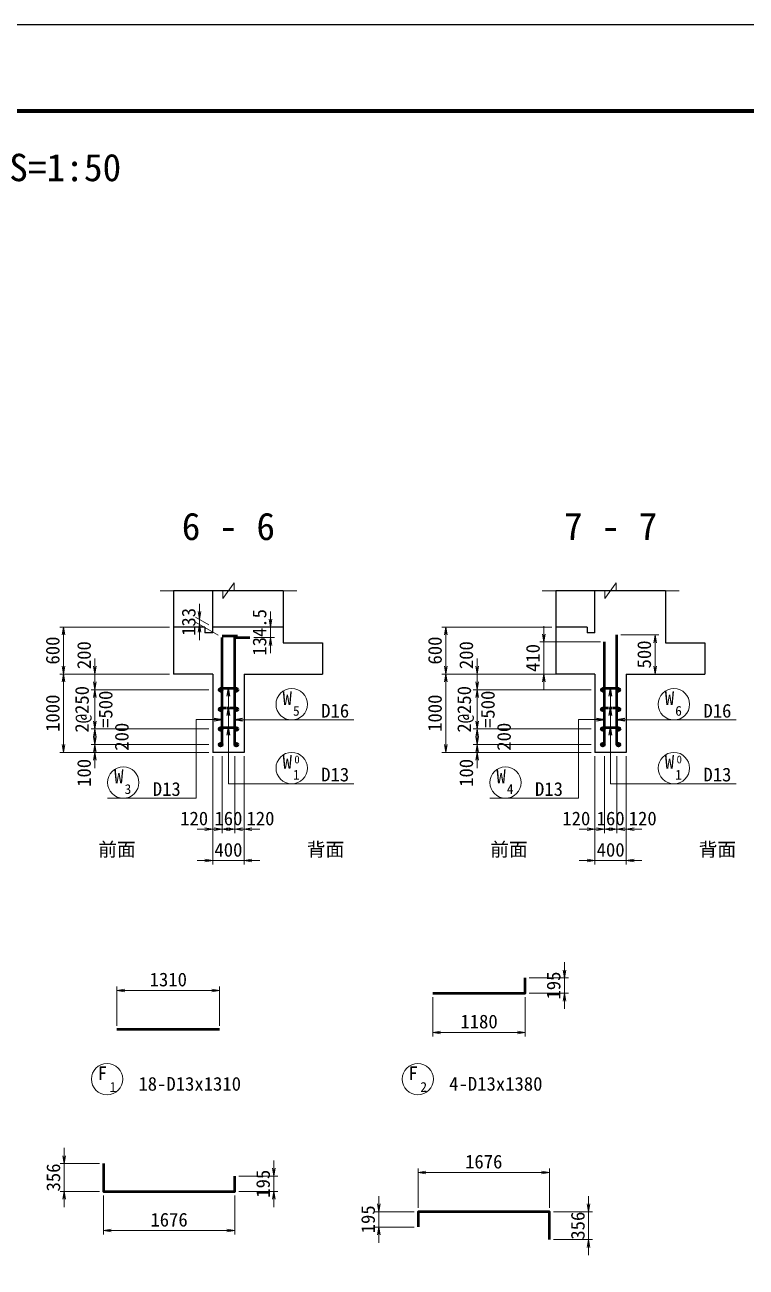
# Model space of a CAD drawing. Header units: millimetres. Extents: x 169470 to 758170, y -17820 to 11880.
# Drawn here: x 614495 to 623698, y -3972 to 11880 of the extents above; entities that cross this region are included whole.
import ezdxf
from ezdxf.enums import TextEntityAlignment as Align

# ---------------------------------------------------------------- set-up
doc = ezdxf.new("R2010")
doc.units = ezdxf.units.MM
doc.header["$LTSCALE"] = 50
doc.header["$PDSIZE"] = 300
doc.linetypes.add('DASHED2', pattern=[0.375, 0.25, -0.125])
doc.layers.get('Defpoints').update_dxf_attribs({"color": 151})
for name, color, linetype, lineweight in [('D-STR', 1, 'Continuous', 25), ('D-STR-DIM', 7, 'Continuous', 13), ('D-STR-HTXT', 7, 'Continuous', 13), ('D-STR-STR1', 2, 'Continuous', 50), ('D-STR-STR2', 6, 'Continuous', 50), ('D-STR-STR3', 4, 'Continuous', 50), ('D-STR-TXT', 7, 'Continuous', 13), ('D-TTL', 2, 'Continuous', 140), ('D-TTL-TXT', 7, 'Continuous', 25)]:
    doc.layers.add(name, color=color, linetype=linetype, lineweight=lineweight)
doc.styles.add('MS ゴシック', font='MS Gothic.ttf')
doc.styles.add('YOKO_GOTHIC', font='MS Gothic.ttf')
doc.dimstyles.new('S50', dxfattribs={"dimscale": 50, "dimtxt": 3.5, "dimasz": 2, "dimexe": 1, "dimexo": 1, "dimgap": 1, "dimtad": 1, "dimdec": 0, "dimzin": 1, "dimdsep": 46, "dimtxsty": 'YOKO_GOTHIC', "dimblk": 'OPEN', "dimcen": 0, "dimclrd": 256, "dimclre": 256, "dimclrt": 256, "dimaunit": 1, "dimadec": 3, "dimazin": 0, "dimtfac": 1, "dimtdec": 0, "dimtix": 1, "dimtmove": 2, "dimatfit": 3, "dimldrblk": 'OPEN', "dimfxl": 1, "dimlwd": -1, "dimlwe": -1, "dimarcsym": 2})

# ---------------------------------------------------------------- blocks, each defined once
blk = doc.blocks.new('_Open')
at = {"color": 0, "linetype": 'ByBlock', "lineweight": -2}
for p, q in [((-1, 0.17), (0, 0)), ((-1, -0.17), (0, 0)), ((0, 0), (-1, 0))]:
    blk.add_line(p, q, dxfattribs=at)
blk = doc.blocks.new('*D4633')
at = {"layer": 'D-STR-DIM', "ltscale": 1500, "transparency": 16777216}
for p, q in [((615670, -891), (615670, -391)), ((615770, -441), (616880, -441)), ((616980, -891), (616980, -391))]:
    blk.add_line(p, q, dxfattribs=at)
at = {"layer": 'Defpoints', "color": 0, "ltscale": 1500, "transparency": 16777216}
for p in [(616980, -441), (615670, -941), (616980, -941)]:
    blk.add_point(p, dxfattribs=at)
at = {"layer": 'D-STR-DIM', "ltscale": 1500, "transparency": 16777216, "xscale": 100, "yscale": 100, "zscale": 100, "rotation": 180}
blk.add_blockref('_Open', (615670, -441), dxfattribs=at)
at = {"layer": 'D-STR-DIM', "ltscale": 1500, "transparency": 16777216, "xscale": 100, "yscale": 100, "zscale": 100}
blk.add_blockref('_Open', (616980, -441), dxfattribs=at)
at = {"layer": 'D-STR-DIM', "ltscale": 1500, "transparency": 16777216, "insert": (616325, -303), "char_height": 175, "attachment_point": 5, "style": 'YOKO_GOTHIC'}
blk.add_mtext('1310', dxfattribs=at)
blk = doc.blocks.new('*D4417')
at = {"layer": 'D-STR-DIM', "ltscale": 1500, "transparency": 16777216}
for p, q in [((619700, -527), (619700, -1027)), ((620880, -527), (620880, -1027)), ((620780, -977), (619800, -977))]:
    blk.add_line(p, q, dxfattribs=at)
at = {"layer": 'Defpoints', "color": 0, "ltscale": 1500, "transparency": 16777216}
for p in [(619700, -477), (620880, -477), (619700, -977)]:
    blk.add_point(p, dxfattribs=at)
at = {"layer": 'D-STR-DIM', "ltscale": 1500, "transparency": 16777216, "xscale": 100, "yscale": 100, "zscale": 100, "rotation": 180}
blk.add_blockref('_Open', (619700, -977), dxfattribs=at)
at = {"layer": 'D-STR-DIM', "ltscale": 1500, "transparency": 16777216, "xscale": 100, "yscale": 100, "zscale": 100}
blk.add_blockref('_Open', (620880, -977), dxfattribs=at)
at = {"layer": 'D-STR-DIM', "ltscale": 1500, "transparency": 16777216, "insert": (620290, -839), "char_height": 175, "attachment_point": 5, "style": 'YOKO_GOTHIC'}
blk.add_mtext('1180', dxfattribs=at)
blk = doc.blocks.new('*D4418')
at = {"layer": 'D-STR-DIM', "ltscale": 1500, "transparency": 16777216}
for p, q in [((621380, -182), (621380, -82)), ((620930, -282), (621430, -282)), ((621380, -477), (621380, -282)), ((620930, -477), (621430, -477)), ((621380, -577), (621380, -677))]:
    blk.add_line(p, q, dxfattribs=at)
at = {"layer": 'Defpoints', "color": 0, "ltscale": 1500, "transparency": 16777216}
for p in [(620880, -282), (621380, -282), (620880, -477)]:
    blk.add_point(p, dxfattribs=at)
at = {"layer": 'D-STR-DIM', "ltscale": 1500, "transparency": 16777216, "xscale": 100, "yscale": 100, "zscale": 100}
for p, rotation in [((621380, -282), 270), ((621380, -477), 90)]:
    blk.add_blockref('_Open', p, dxfattribs=dict(at, rotation=rotation))
at = {"layer": 'D-STR-DIM', "ltscale": 1500, "transparency": 16777216, "insert": (621242, -379), "char_height": 175, "attachment_point": 5, "rotation": 90, "style": 'YOKO_GOTHIC'}
blk.add_mtext('195', dxfattribs=at)
blk = doc.blocks.new('*D4419')
at = {"layer": 'D-STR-DIM', "ltscale": 1500, "transparency": 16777216}
for p, q in [((615497, -3056), (615497, -3556)), ((617173, -3056), (617173, -3556)), ((615597, -3506), (617073, -3506))]:
    blk.add_line(p, q, dxfattribs=at)
at = {"layer": 'Defpoints', "color": 0, "ltscale": 1500, "transparency": 16777216}
for p in [(615497, -3006), (617173, -3006), (617173, -3506)]:
    blk.add_point(p, dxfattribs=at)
at = {"layer": 'D-STR-DIM', "ltscale": 1500, "transparency": 16777216, "xscale": 100, "yscale": 100, "zscale": 100, "rotation": 180}
blk.add_blockref('_Open', (615497, -3506), dxfattribs=at)
at = {"layer": 'D-STR-DIM', "ltscale": 1500, "transparency": 16777216, "xscale": 100, "yscale": 100, "zscale": 100}
blk.add_blockref('_Open', (617173, -3506), dxfattribs=at)
at = {"layer": 'D-STR-DIM', "ltscale": 1500, "transparency": 16777216, "insert": (616335, -3368), "char_height": 175, "attachment_point": 5, "style": 'YOKO_GOTHIC'}
blk.add_mtext('1676', dxfattribs=at)
blk = doc.blocks.new('*D4420')
at = {"layer": 'D-STR-DIM', "ltscale": 1500, "transparency": 16777216}
for p, q in [((617673, -2711), (617673, -2611)), ((617223, -2811), (617723, -2811)), ((617673, -2811), (617673, -3006)), ((617223, -3006), (617723, -3006)), ((617673, -3106), (617673, -3206))]:
    blk.add_line(p, q, dxfattribs=at)
at = {"layer": 'Defpoints', "color": 0, "ltscale": 1500, "transparency": 16777216}
for p in [(617173, -2811), (617173, -3006), (617673, -3006)]:
    blk.add_point(p, dxfattribs=at)
at = {"layer": 'D-STR-DIM', "ltscale": 1500, "transparency": 16777216, "xscale": 100, "yscale": 100, "zscale": 100}
for p, rotation in [((617673, -2811), 270), ((617673, -3006), 90)]:
    blk.add_blockref('_Open', p, dxfattribs=dict(at, rotation=rotation))
at = {"layer": 'D-STR-DIM', "ltscale": 1500, "transparency": 16777216, "insert": (617535, -2908), "char_height": 175, "attachment_point": 5, "rotation": 90, "style": 'YOKO_GOTHIC'}
blk.add_mtext('195', dxfattribs=at)
blk = doc.blocks.new('*D4421')
at = {"layer": 'D-STR-DIM', "ltscale": 1500, "transparency": 16777216}
for p, q in [((614997, -2550), (614997, -2450)), ((615447, -2650), (614947, -2650)), ((614997, -2650), (614997, -3006)), ((615447, -3006), (614947, -3006)), ((614997, -3106), (614997, -3206))]:
    blk.add_line(p, q, dxfattribs=at)
at = {"layer": 'Defpoints', "color": 0, "ltscale": 1500, "transparency": 16777216}
for p in [(615497, -2650), (614997, -3006), (615497, -3006)]:
    blk.add_point(p, dxfattribs=at)
at = {"layer": 'D-STR-DIM', "ltscale": 1500, "transparency": 16777216, "xscale": 100, "yscale": 100, "zscale": 100}
for p, rotation in [((614997, -2650), 270), ((614997, -3006), 90)]:
    blk.add_blockref('_Open', p, dxfattribs=dict(at, rotation=rotation))
at = {"layer": 'D-STR-DIM', "ltscale": 1500, "transparency": 16777216, "insert": (614859, -2828), "char_height": 175, "attachment_point": 5, "rotation": 90, "style": 'YOKO_GOTHIC'}
blk.add_mtext('356', dxfattribs=at)
blk = doc.blocks.new('*D4422')
at = {"layer": 'D-STR-DIM', "ltscale": 1500, "transparency": 16777216}
for p, q in [((619512, -3215), (619512, -2715)), ((621088, -2765), (619612, -2765)), ((621188, -3215), (621188, -2715))]:
    blk.add_line(p, q, dxfattribs=at)
at = {"layer": 'Defpoints', "color": 0, "ltscale": 1500, "transparency": 16777216}
for p in [(619512, -2765), (619512, -3265), (621188, -3265)]:
    blk.add_point(p, dxfattribs=at)
at = {"layer": 'D-STR-DIM', "ltscale": 1500, "transparency": 16777216, "xscale": 100, "yscale": 100, "zscale": 100, "rotation": 180}
blk.add_blockref('_Open', (619512, -2765), dxfattribs=at)
at = {"layer": 'D-STR-DIM', "ltscale": 1500, "transparency": 16777216, "xscale": 100, "yscale": 100, "zscale": 100}
blk.add_blockref('_Open', (621188, -2765), dxfattribs=at)
at = {"layer": 'D-STR-DIM', "ltscale": 1500, "transparency": 16777216, "insert": (620350, -2627), "char_height": 175, "attachment_point": 5, "style": 'YOKO_GOTHIC'}
blk.add_mtext('1676', dxfattribs=at)
blk = doc.blocks.new('*D4423')
at = {"layer": 'D-STR-DIM', "ltscale": 1500, "transparency": 16777216}
for p, q in [((619012, -3165), (619012, -3065)), ((619462, -3265), (618962, -3265)), ((619012, -3460), (619012, -3265)), ((619462, -3460), (618962, -3460)), ((619012, -3560), (619012, -3660))]:
    blk.add_line(p, q, dxfattribs=at)
at = {"layer": 'Defpoints', "color": 0, "ltscale": 1500, "transparency": 16777216}
for p in [(619012, -3265), (619512, -3265), (619512, -3460)]:
    blk.add_point(p, dxfattribs=at)
at = {"layer": 'D-STR-DIM', "ltscale": 1500, "transparency": 16777216, "xscale": 100, "yscale": 100, "zscale": 100}
for p, rotation in [((619012, -3265), 270), ((619012, -3460), 90)]:
    blk.add_blockref('_Open', p, dxfattribs=dict(at, rotation=rotation))
at = {"layer": 'D-STR-DIM', "ltscale": 1500, "transparency": 16777216, "insert": (618875, -3362), "char_height": 175, "attachment_point": 5, "rotation": 90, "style": 'YOKO_GOTHIC'}
blk.add_mtext('195', dxfattribs=at)
blk = doc.blocks.new('*D4431')
at = {"layer": 'D-STR-DIM', "ltscale": 1500, "transparency": 16777216}
for p, q in [((621688, -3165), (621688, -3065)), ((621238, -3265), (621738, -3265)), ((621688, -3621), (621688, -3265)), ((621238, -3621), (621738, -3621)), ((621688, -3721), (621688, -3821))]:
    blk.add_line(p, q, dxfattribs=at)
at = {"layer": 'Defpoints', "color": 0, "ltscale": 1500, "transparency": 16777216}
for p in [(621188, -3265), (621688, -3265), (621188, -3621)]:
    blk.add_point(p, dxfattribs=at)
at = {"layer": 'D-STR-DIM', "ltscale": 1500, "transparency": 16777216, "xscale": 100, "yscale": 100, "zscale": 100}
for p, rotation in [((621688, -3265), 270), ((621688, -3621), 90)]:
    blk.add_blockref('_Open', p, dxfattribs=dict(at, rotation=rotation))
at = {"layer": 'D-STR-DIM', "ltscale": 1500, "transparency": 16777216, "insert": (621551, -3443), "char_height": 175, "attachment_point": 5, "rotation": 90, "style": 'YOKO_GOTHIC'}
blk.add_mtext('356', dxfattribs=at)
blk = doc.blocks.new('B')
at = {"layer": 'D-STR-STR2', "lineweight": 50}
for radius in [20, 10]:
    blk.add_circle((5867, 22812), radius, dxfattribs=at)
blk = doc.blocks.new('*D2453')
at = {"layer": 'D-STR-DIM', "ltscale": 1500, "transparency": 16777216}
for p, q in [((616892, 2546), (616892, 1565)), ((617012, 2546), (617012, 1565)), ((616792, 1615), (616692, 1615)), ((616892, 1615), (617012, 1615)), ((617112, 1615), (617212, 1615))]:
    blk.add_line(p, q, dxfattribs=at)
at = {"layer": 'Defpoints', "color": 0, "ltscale": 1500, "transparency": 16777216}
for p in [(616892, 2596), (617012, 2596), (617012, 1615)]:
    blk.add_point(p, dxfattribs=at)
at = {"layer": 'D-STR-DIM', "ltscale": 1500, "transparency": 16777216, "xscale": 100, "yscale": 100, "zscale": 100}
blk.add_blockref('_Open', (616892, 1615), dxfattribs=at)
at = {"layer": 'D-STR-DIM', "ltscale": 1500, "transparency": 16777216, "xscale": 100, "yscale": 100, "zscale": 100, "rotation": 180}
blk.add_blockref('_Open', (617012, 1615), dxfattribs=at)
at = {"layer": 'D-STR-DIM', "ltscale": 1500, "transparency": 16777216, "insert": (616655, 1752), "char_height": 175, "attachment_point": 5, "style": 'YOKO_GOTHIC'}
blk.add_mtext('120', dxfattribs=at)
blk = doc.blocks.new('*D2454')
at = {"layer": 'D-STR-DIM', "ltscale": 1500, "transparency": 16777216}
for p, q in [((617012, 2546), (617012, 1565)), ((617172, 2546), (617172, 1565)), ((616912, 1615), (616812, 1615)), ((617012, 1615), (617172, 1615)), ((617272, 1615), (617372, 1615))]:
    blk.add_line(p, q, dxfattribs=at)
at = {"layer": 'Defpoints', "color": 0, "ltscale": 1500, "transparency": 16777216}
for p in [(617012, 2596), (617172, 2596), (617172, 1615)]:
    blk.add_point(p, dxfattribs=at)
at = {"layer": 'D-STR-DIM', "ltscale": 1500, "transparency": 16777216, "xscale": 100, "yscale": 100, "zscale": 100}
blk.add_blockref('_Open', (617012, 1615), dxfattribs=at)
at = {"layer": 'D-STR-DIM', "ltscale": 1500, "transparency": 16777216, "xscale": 100, "yscale": 100, "zscale": 100, "rotation": 180}
blk.add_blockref('_Open', (617172, 1615), dxfattribs=at)
at = {"layer": 'D-STR-DIM', "ltscale": 1500, "transparency": 16777216, "insert": (617092, 1752), "char_height": 175, "attachment_point": 5, "style": 'YOKO_GOTHIC'}
blk.add_mtext('160', dxfattribs=at)
blk = doc.blocks.new('*D2455')
at = {"layer": 'D-STR-DIM', "ltscale": 1500, "transparency": 16777216}
for p, q in [((617172, 2546), (617172, 1565)), ((617292, 2546), (617292, 1565)), ((617072, 1615), (616972, 1615)), ((617172, 1615), (617292, 1615)), ((617392, 1615), (617492, 1615))]:
    blk.add_line(p, q, dxfattribs=at)
at = {"layer": 'Defpoints', "color": 0, "ltscale": 1500, "transparency": 16777216}
for p in [(617172, 2596), (617292, 2596), (617292, 1615)]:
    blk.add_point(p, dxfattribs=at)
at = {"layer": 'D-STR-DIM', "ltscale": 1500, "transparency": 16777216, "xscale": 100, "yscale": 100, "zscale": 100}
blk.add_blockref('_Open', (617172, 1615), dxfattribs=at)
at = {"layer": 'D-STR-DIM', "ltscale": 1500, "transparency": 16777216, "xscale": 100, "yscale": 100, "zscale": 100, "rotation": 180}
blk.add_blockref('_Open', (617292, 1615), dxfattribs=at)
at = {"layer": 'D-STR-DIM', "ltscale": 1500, "transparency": 16777216, "insert": (617501, 1752), "char_height": 175, "attachment_point": 5, "style": 'YOKO_GOTHIC'}
blk.add_mtext('120', dxfattribs=at)
blk = doc.blocks.new('*D2456')
at = {"layer": 'D-STR-DIM', "ltscale": 1500, "transparency": 16777216}
for p, q in [((616892, 2546), (616892, 1165)), ((617292, 2546), (617292, 1165)), ((616792, 1215), (616692, 1215)), ((617292, 1215), (616892, 1215)), ((617392, 1215), (617492, 1215))]:
    blk.add_line(p, q, dxfattribs=at)
at = {"layer": 'Defpoints', "color": 0, "ltscale": 1500, "transparency": 16777216}
for p in [(616892, 2596), (617292, 2596), (616892, 1215)]:
    blk.add_point(p, dxfattribs=at)
at = {"layer": 'D-STR-DIM', "ltscale": 1500, "transparency": 16777216, "xscale": 100, "yscale": 100, "zscale": 100}
blk.add_blockref('_Open', (616892, 1215), dxfattribs=at)
at = {"layer": 'D-STR-DIM', "ltscale": 1500, "transparency": 16777216, "xscale": 100, "yscale": 100, "zscale": 100, "rotation": 180}
blk.add_blockref('_Open', (617292, 1215), dxfattribs=at)
at = {"layer": 'D-STR-DIM', "ltscale": 1500, "transparency": 16777216, "insert": (617092, 1352), "char_height": 175, "attachment_point": 5, "style": 'YOKO_GOTHIC'}
blk.add_mtext('400', dxfattribs=at)
blk = doc.blocks.new('*D2457')
at = {"layer": 'D-STR-DIM', "ltscale": 1500, "transparency": 16777216}
for p, q in [((615389, 3696), (615389, 3796)), ((616342, 3596), (615339, 3596)), ((615389, 3596), (615389, 3396)), ((616842, 3396), (615339, 3396)), ((615389, 3296), (615389, 3196))]:
    blk.add_line(p, q, dxfattribs=at)
at = {"layer": 'Defpoints', "color": 0, "ltscale": 1500, "transparency": 16777216}
for p in [(616392, 3596), (615389, 3396), (616892, 3396)]:
    blk.add_point(p, dxfattribs=at)
at = {"layer": 'D-STR-DIM', "ltscale": 1500, "transparency": 16777216, "xscale": 100, "yscale": 100, "zscale": 100}
for p, rotation in [((615389, 3596), 270), ((615389, 3396), 90)]:
    blk.add_blockref('_Open', p, dxfattribs=dict(at, rotation=rotation))
at = {"layer": 'D-STR-DIM', "ltscale": 1500, "transparency": 16777216, "insert": (615251, 3837), "char_height": 175, "attachment_point": 5, "rotation": 90, "style": 'YOKO_GOTHIC'}
blk.add_mtext('200', dxfattribs=at)
blk = doc.blocks.new('*D2458')
at = {"layer": 'D-STR-DIM', "ltscale": 1500, "transparency": 16777216}
for p, q in [((615389, 3496), (615389, 3596)), ((616842, 3396), (615339, 3396)), ((615389, 3396), (615389, 2896)), ((616842, 2896), (615339, 2896)), ((615389, 2796), (615389, 2696))]:
    blk.add_line(p, q, dxfattribs=at)
at = {"layer": 'Defpoints', "color": 0, "ltscale": 1500, "transparency": 16777216}
for p in [(616892, 3396), (615389, 2896), (616892, 2896)]:
    blk.add_point(p, dxfattribs=at)
at = {"layer": 'D-STR-DIM', "ltscale": 1500, "transparency": 16777216, "xscale": 100, "yscale": 100, "zscale": 100}
for p, rotation in [((615389, 3396), 270), ((615389, 2896), 90)]:
    blk.add_blockref('_Open', p, dxfattribs=dict(at, rotation=rotation))
at = {"layer": 'D-STR-DIM', "ltscale": 1500, "transparency": 16777216, "char_height": 175, "attachment_point": 5, "rotation": 90, "style": 'YOKO_GOTHIC'}
for s, insert in [('2@250', (615242, 3146)), ('=500', (615526, 3146))]:
    blk.add_mtext(s, dxfattribs=dict(at, insert=insert))
blk = doc.blocks.new('*D2459')
at = {"layer": 'D-STR-DIM', "ltscale": 1500, "transparency": 16777216}
for p, q in [((615389, 2996), (615389, 3096)), ((616842, 2896), (615339, 2896)), ((615389, 2896), (615389, 2696)), ((616842, 2696), (615339, 2696)), ((615389, 2596), (615389, 2496))]:
    blk.add_line(p, q, dxfattribs=at)
at = {"layer": 'Defpoints', "color": 0, "ltscale": 1500, "transparency": 16777216}
for p in [(616892, 2896), (615389, 2696), (616892, 2696)]:
    blk.add_point(p, dxfattribs=at)
at = {"layer": 'D-STR-DIM', "ltscale": 1500, "transparency": 16777216, "xscale": 100, "yscale": 100, "zscale": 100}
for p, rotation in [((615389, 2896), 270), ((615389, 2696), 90)]:
    blk.add_blockref('_Open', p, dxfattribs=dict(at, rotation=rotation))
at = {"layer": 'D-STR-DIM', "ltscale": 1500, "transparency": 16777216, "insert": (615732, 2796), "char_height": 175, "attachment_point": 5, "rotation": 90, "style": 'YOKO_GOTHIC'}
blk.add_mtext('200', dxfattribs=at)
blk = doc.blocks.new('*D2460')
at = {"layer": 'D-STR-DIM', "ltscale": 1500, "transparency": 16777216}
for p, q in [((615389, 2796), (615389, 2896)), ((616842, 2696), (615339, 2696)), ((615389, 2696), (615389, 2596)), ((616842, 2596), (615339, 2596)), ((615389, 2496), (615389, 2396))]:
    blk.add_line(p, q, dxfattribs=at)
at = {"layer": 'Defpoints', "color": 0, "ltscale": 1500, "transparency": 16777216}
for p in [(616892, 2696), (615389, 2596), (616892, 2596)]:
    blk.add_point(p, dxfattribs=at)
at = {"layer": 'D-STR-DIM', "ltscale": 1500, "transparency": 16777216, "xscale": 100, "yscale": 100, "zscale": 100}
for p, rotation in [((615389, 2696), 270), ((615389, 2596), 90)]:
    blk.add_blockref('_Open', p, dxfattribs=dict(at, rotation=rotation))
at = {"layer": 'D-STR-DIM', "ltscale": 1500, "transparency": 16777216, "insert": (615251, 2335), "char_height": 175, "attachment_point": 5, "rotation": 90, "style": 'YOKO_GOTHIC'}
blk.add_mtext('100', dxfattribs=at)
blk = doc.blocks.new('*D2461')
at = {"layer": 'D-STR-DIM', "ltscale": 1500, "transparency": 16777216}
for p, q in [((616342, 3596), (614939, 3596)), ((614989, 2696), (614989, 3496)), ((616842, 2596), (614939, 2596))]:
    blk.add_line(p, q, dxfattribs=at)
at = {"layer": 'Defpoints', "color": 0, "ltscale": 1500, "transparency": 16777216}
for p in [(614989, 3596), (616392, 3596), (616892, 2596)]:
    blk.add_point(p, dxfattribs=at)
at = {"layer": 'D-STR-DIM', "ltscale": 1500, "transparency": 16777216, "xscale": 100, "yscale": 100, "zscale": 100}
for p, rotation in [((614989, 3596), 90), ((614989, 2596), 270)]:
    blk.add_blockref('_Open', p, dxfattribs=dict(at, rotation=rotation))
at = {"layer": 'D-STR-DIM', "ltscale": 1500, "transparency": 16777216, "insert": (614851, 3096), "char_height": 175, "attachment_point": 5, "rotation": 90, "style": 'YOKO_GOTHIC'}
blk.add_mtext('1000', dxfattribs=at)
blk = doc.blocks.new('*D4371')
at = {"layer": 'D-STR-DIM', "ltscale": 1500, "transparency": 16777216}
for p, q in [((616342, 4196), (614939, 4196)), ((614989, 3696), (614989, 4096)), ((616342, 3596), (614939, 3596))]:
    blk.add_line(p, q, dxfattribs=at)
at = {"layer": 'Defpoints', "color": 0, "ltscale": 1500, "transparency": 16777216}
for p in [(614989, 4196), (616392, 4196), (616392, 3596)]:
    blk.add_point(p, dxfattribs=at)
at = {"layer": 'D-STR-DIM', "ltscale": 1500, "transparency": 16777216, "xscale": 100, "yscale": 100, "zscale": 100}
for p, rotation in [((614989, 4196), 90), ((614989, 3596), 270)]:
    blk.add_blockref('_Open', p, dxfattribs=dict(at, rotation=rotation))
at = {"layer": 'D-STR-DIM', "ltscale": 1500, "transparency": 16777216, "insert": (614851, 3896), "char_height": 175, "attachment_point": 5, "rotation": 90, "style": 'YOKO_GOTHIC'}
blk.add_mtext('600', dxfattribs=at)
blk = doc.blocks.new('*D4372')
at = {"layer": 'D-STR-DIM', "ltscale": 1500, "transparency": 16777216}
for p, q in [((616723, 4393), (616723, 4493)), ((616842, 4224), (616673, 4322)), ((616723, 4293), (616723, 4229)), ((616962, 4091), (616673, 4258)), ((616723, 4129), (616723, 4029))]:
    blk.add_line(p, q, dxfattribs=at)
at = {"layer": 'Defpoints', "color": 0, "ltscale": 1500, "transparency": 16777216}
for p in [(616723, 4229), (616892, 4196), (617012, 4063)]:
    blk.add_point(p, dxfattribs=at)
at = {"layer": 'D-STR-DIM', "ltscale": 1500, "transparency": 16777216, "xscale": 100, "yscale": 100, "zscale": 100}
for p, rotation in [((616723, 4293), 270), ((616723, 4229), 90)]:
    blk.add_blockref('_Open', p, dxfattribs=dict(at, rotation=rotation))
at = {"layer": 'D-STR-DIM', "ltscale": 1500, "transparency": 16777216, "insert": (616586, 4261), "char_height": 175, "attachment_point": 5, "rotation": 90, "style": 'YOKO_GOTHIC'}
blk.add_mtext('133', dxfattribs=at)
blk = doc.blocks.new('*D2462')
at = {"layer": 'D-STR-DIM', "ltscale": 1500, "transparency": 16777216}
for p, q in [((621769, 2546), (621769, 1565)), ((621889, 2546), (621889, 1565)), ((621669, 1615), (621569, 1615)), ((621769, 1615), (621889, 1615)), ((621989, 1615), (622089, 1615))]:
    blk.add_line(p, q, dxfattribs=at)
at = {"layer": 'Defpoints', "color": 0, "ltscale": 1500, "transparency": 16777216}
for p in [(621769, 2596), (621889, 2596), (621889, 1615)]:
    blk.add_point(p, dxfattribs=at)
at = {"layer": 'D-STR-DIM', "ltscale": 1500, "transparency": 16777216, "xscale": 100, "yscale": 100, "zscale": 100}
blk.add_blockref('_Open', (621769, 1615), dxfattribs=at)
at = {"layer": 'D-STR-DIM', "ltscale": 1500, "transparency": 16777216, "xscale": 100, "yscale": 100, "zscale": 100, "rotation": 180}
blk.add_blockref('_Open', (621889, 1615), dxfattribs=at)
at = {"layer": 'D-STR-DIM', "ltscale": 1500, "transparency": 16777216, "insert": (621531, 1752), "char_height": 175, "attachment_point": 5, "style": 'YOKO_GOTHIC'}
blk.add_mtext('120', dxfattribs=at)
blk = doc.blocks.new('*D2463')
at = {"layer": 'D-STR-DIM', "ltscale": 1500, "transparency": 16777216}
for p, q in [((621889, 2546), (621889, 1565)), ((622049, 2546), (622049, 1565)), ((621789, 1615), (621689, 1615)), ((621889, 1615), (622049, 1615)), ((622149, 1615), (622249, 1615))]:
    blk.add_line(p, q, dxfattribs=at)
at = {"layer": 'Defpoints', "color": 0, "ltscale": 1500, "transparency": 16777216}
for p in [(621889, 2596), (622049, 2596), (622049, 1615)]:
    blk.add_point(p, dxfattribs=at)
at = {"layer": 'D-STR-DIM', "ltscale": 1500, "transparency": 16777216, "xscale": 100, "yscale": 100, "zscale": 100}
blk.add_blockref('_Open', (621889, 1615), dxfattribs=at)
at = {"layer": 'D-STR-DIM', "ltscale": 1500, "transparency": 16777216, "xscale": 100, "yscale": 100, "zscale": 100, "rotation": 180}
blk.add_blockref('_Open', (622049, 1615), dxfattribs=at)
at = {"layer": 'D-STR-DIM', "ltscale": 1500, "transparency": 16777216, "insert": (621969, 1752), "char_height": 175, "attachment_point": 5, "style": 'YOKO_GOTHIC'}
blk.add_mtext('160', dxfattribs=at)
blk = doc.blocks.new('*D2464')
at = {"layer": 'D-STR-DIM', "ltscale": 1500, "transparency": 16777216}
for p, q in [((622049, 2546), (622049, 1565)), ((622169, 2546), (622169, 1565)), ((621949, 1615), (621849, 1615)), ((622049, 1615), (622169, 1615)), ((622269, 1615), (622369, 1615))]:
    blk.add_line(p, q, dxfattribs=at)
at = {"layer": 'Defpoints', "color": 0, "ltscale": 1500, "transparency": 16777216}
for p in [(622049, 2596), (622169, 2596), (622169, 1615)]:
    blk.add_point(p, dxfattribs=at)
at = {"layer": 'D-STR-DIM', "ltscale": 1500, "transparency": 16777216, "xscale": 100, "yscale": 100, "zscale": 100}
blk.add_blockref('_Open', (622049, 1615), dxfattribs=at)
at = {"layer": 'D-STR-DIM', "ltscale": 1500, "transparency": 16777216, "xscale": 100, "yscale": 100, "zscale": 100, "rotation": 180}
blk.add_blockref('_Open', (622169, 1615), dxfattribs=at)
at = {"layer": 'D-STR-DIM', "ltscale": 1500, "transparency": 16777216, "insert": (622378, 1752), "char_height": 175, "attachment_point": 5, "style": 'YOKO_GOTHIC'}
blk.add_mtext('120', dxfattribs=at)
blk = doc.blocks.new('*D2465')
at = {"layer": 'D-STR-DIM', "ltscale": 1500, "transparency": 16777216}
for p, q in [((621769, 2546), (621769, 1165)), ((622169, 2546), (622169, 1165)), ((621669, 1215), (621569, 1215)), ((622169, 1215), (621769, 1215)), ((622269, 1215), (622369, 1215))]:
    blk.add_line(p, q, dxfattribs=at)
at = {"layer": 'Defpoints', "color": 0, "ltscale": 1500, "transparency": 16777216}
for p in [(621769, 2596), (622169, 2596), (621769, 1215)]:
    blk.add_point(p, dxfattribs=at)
at = {"layer": 'D-STR-DIM', "ltscale": 1500, "transparency": 16777216, "xscale": 100, "yscale": 100, "zscale": 100}
blk.add_blockref('_Open', (621769, 1215), dxfattribs=at)
at = {"layer": 'D-STR-DIM', "ltscale": 1500, "transparency": 16777216, "xscale": 100, "yscale": 100, "zscale": 100, "rotation": 180}
blk.add_blockref('_Open', (622169, 1215), dxfattribs=at)
at = {"layer": 'D-STR-DIM', "ltscale": 1500, "transparency": 16777216, "insert": (621969, 1352), "char_height": 175, "attachment_point": 5, "style": 'YOKO_GOTHIC'}
blk.add_mtext('400', dxfattribs=at)
blk = doc.blocks.new('*D2466')
at = {"layer": 'D-STR-DIM', "ltscale": 1500, "transparency": 16777216}
for p, q in [((620266, 3696), (620266, 3796)), ((621219, 3596), (620216, 3596)), ((620266, 3596), (620266, 3396)), ((621719, 3396), (620216, 3396)), ((620266, 3296), (620266, 3196))]:
    blk.add_line(p, q, dxfattribs=at)
at = {"layer": 'Defpoints', "color": 0, "ltscale": 1500, "transparency": 16777216}
for p in [(621269, 3596), (620266, 3396), (621769, 3396)]:
    blk.add_point(p, dxfattribs=at)
at = {"layer": 'D-STR-DIM', "ltscale": 1500, "transparency": 16777216, "xscale": 100, "yscale": 100, "zscale": 100}
for p, rotation in [((620266, 3596), 270), ((620266, 3396), 90)]:
    blk.add_blockref('_Open', p, dxfattribs=dict(at, rotation=rotation))
at = {"layer": 'D-STR-DIM', "ltscale": 1500, "transparency": 16777216, "insert": (620128, 3837), "char_height": 175, "attachment_point": 5, "rotation": 90, "style": 'YOKO_GOTHIC'}
blk.add_mtext('200', dxfattribs=at)
blk = doc.blocks.new('*D2467')
at = {"layer": 'D-STR-DIM', "ltscale": 1500, "transparency": 16777216}
for p, q in [((620266, 3496), (620266, 3596)), ((621719, 3396), (620216, 3396)), ((620266, 3396), (620266, 2896)), ((621719, 2896), (620216, 2896)), ((620266, 2796), (620266, 2696))]:
    blk.add_line(p, q, dxfattribs=at)
at = {"layer": 'Defpoints', "color": 0, "ltscale": 1500, "transparency": 16777216}
for p in [(621769, 3396), (620266, 2896), (621769, 2896)]:
    blk.add_point(p, dxfattribs=at)
at = {"layer": 'D-STR-DIM', "ltscale": 1500, "transparency": 16777216, "xscale": 100, "yscale": 100, "zscale": 100}
for p, rotation in [((620266, 3396), 270), ((620266, 2896), 90)]:
    blk.add_blockref('_Open', p, dxfattribs=dict(at, rotation=rotation))
at = {"layer": 'D-STR-DIM', "ltscale": 1500, "transparency": 16777216, "char_height": 175, "attachment_point": 5, "rotation": 90, "style": 'YOKO_GOTHIC'}
for s, insert in [('2@250', (620119, 3146)), ('=500', (620403, 3146))]:
    blk.add_mtext(s, dxfattribs=dict(at, insert=insert))
blk = doc.blocks.new('*D2468')
at = {"layer": 'D-STR-DIM', "ltscale": 1500, "transparency": 16777216}
for p, q in [((620266, 2996), (620266, 3096)), ((621719, 2896), (620216, 2896)), ((620266, 2896), (620266, 2696)), ((621719, 2696), (620216, 2696)), ((620266, 2596), (620266, 2496))]:
    blk.add_line(p, q, dxfattribs=at)
at = {"layer": 'Defpoints', "color": 0, "ltscale": 1500, "transparency": 16777216}
for p in [(621769, 2896), (620266, 2696), (621769, 2696)]:
    blk.add_point(p, dxfattribs=at)
at = {"layer": 'D-STR-DIM', "ltscale": 1500, "transparency": 16777216, "xscale": 100, "yscale": 100, "zscale": 100}
for p, rotation in [((620266, 2896), 270), ((620266, 2696), 90)]:
    blk.add_blockref('_Open', p, dxfattribs=dict(at, rotation=rotation))
at = {"layer": 'D-STR-DIM', "ltscale": 1500, "transparency": 16777216, "insert": (620609, 2796), "char_height": 175, "attachment_point": 5, "rotation": 90, "style": 'YOKO_GOTHIC'}
blk.add_mtext('200', dxfattribs=at)
blk = doc.blocks.new('*D2469')
at = {"layer": 'D-STR-DIM', "ltscale": 1500, "transparency": 16777216}
for p, q in [((620266, 2796), (620266, 2896)), ((621719, 2696), (620216, 2696)), ((620266, 2696), (620266, 2596)), ((621719, 2596), (620216, 2596)), ((620266, 2496), (620266, 2396))]:
    blk.add_line(p, q, dxfattribs=at)
at = {"layer": 'Defpoints', "color": 0, "ltscale": 1500, "transparency": 16777216}
for p in [(621769, 2696), (620266, 2596), (621769, 2596)]:
    blk.add_point(p, dxfattribs=at)
at = {"layer": 'D-STR-DIM', "ltscale": 1500, "transparency": 16777216, "xscale": 100, "yscale": 100, "zscale": 100}
for p, rotation in [((620266, 2696), 270), ((620266, 2596), 90)]:
    blk.add_blockref('_Open', p, dxfattribs=dict(at, rotation=rotation))
at = {"layer": 'D-STR-DIM', "ltscale": 1500, "transparency": 16777216, "insert": (620128, 2335), "char_height": 175, "attachment_point": 5, "rotation": 90, "style": 'YOKO_GOTHIC'}
blk.add_mtext('100', dxfattribs=at)
blk = doc.blocks.new('*D2470')
at = {"layer": 'D-STR-DIM', "ltscale": 1500, "transparency": 16777216}
for p, q in [((621219, 3596), (619816, 3596)), ((619866, 2696), (619866, 3496)), ((621719, 2596), (619816, 2596))]:
    blk.add_line(p, q, dxfattribs=at)
at = {"layer": 'Defpoints', "color": 0, "ltscale": 1500, "transparency": 16777216}
for p in [(619866, 3596), (621269, 3596), (621769, 2596)]:
    blk.add_point(p, dxfattribs=at)
at = {"layer": 'D-STR-DIM', "ltscale": 1500, "transparency": 16777216, "xscale": 100, "yscale": 100, "zscale": 100}
for p, rotation in [((619866, 3596), 90), ((619866, 2596), 270)]:
    blk.add_blockref('_Open', p, dxfattribs=dict(at, rotation=rotation))
at = {"layer": 'D-STR-DIM', "ltscale": 1500, "transparency": 16777216, "insert": (619728, 3096), "char_height": 175, "attachment_point": 5, "rotation": 90, "style": 'YOKO_GOTHIC'}
blk.add_mtext('1000', dxfattribs=at)
blk = doc.blocks.new('*D4373')
at = {"layer": 'D-STR-DIM', "ltscale": 1500, "transparency": 16777216}
for p, q in [((621219, 4196), (619816, 4196)), ((619866, 3696), (619866, 4096)), ((621219, 3596), (619816, 3596))]:
    blk.add_line(p, q, dxfattribs=at)
at = {"layer": 'Defpoints', "color": 0, "ltscale": 1500, "transparency": 16777216}
for p in [(619866, 4196), (621269, 4196), (621269, 3596)]:
    blk.add_point(p, dxfattribs=at)
at = {"layer": 'D-STR-DIM', "ltscale": 1500, "transparency": 16777216, "xscale": 100, "yscale": 100, "zscale": 100}
for p, rotation in [((619866, 4196), 90), ((619866, 3596), 270)]:
    blk.add_blockref('_Open', p, dxfattribs=dict(at, rotation=rotation))
at = {"layer": 'D-STR-DIM', "ltscale": 1500, "transparency": 16777216, "insert": (619728, 3896), "char_height": 175, "attachment_point": 5, "rotation": 90, "style": 'YOKO_GOTHIC'}
blk.add_mtext('600', dxfattribs=at)
blk = doc.blocks.new('*D4374')
at = {"layer": 'D-STR-DIM', "ltscale": 1500, "transparency": 16777216}
for p, q in [((622099, 4096), (622585, 4096)), ((622535, 3996), (622535, 3696)), ((622219, 3596), (622585, 3596))]:
    blk.add_line(p, q, dxfattribs=at)
at = {"layer": 'Defpoints', "color": 0, "ltscale": 1500, "transparency": 16777216}
for p in [(622049, 4096), (622169, 3596), (622535, 3596)]:
    blk.add_point(p, dxfattribs=at)
at = {"layer": 'D-STR-DIM', "ltscale": 1500, "transparency": 16777216, "xscale": 100, "yscale": 100, "zscale": 100}
for p, rotation in [((622535, 4096), 90), ((622535, 3596), 270)]:
    blk.add_blockref('_Open', p, dxfattribs=dict(at, rotation=rotation))
at = {"layer": 'D-STR-DIM', "ltscale": 1500, "transparency": 16777216, "insert": (622398, 3846), "char_height": 175, "attachment_point": 5, "rotation": 90, "style": 'YOKO_GOTHIC'}
blk.add_mtext('500', dxfattribs=at)
blk = doc.blocks.new('*D4385')
at = {"layer": 'D-STR-DIM', "ltscale": 1500, "transparency": 16777216}
for p, q in [((621116, 4106), (621116, 4206)), ((621839, 4006), (621066, 4006)), ((621116, 3596), (621116, 4006)), ((621719, 3596), (621066, 3596)), ((621116, 3496), (621116, 3396))]:
    blk.add_line(p, q, dxfattribs=at)
at = {"layer": 'Defpoints', "color": 0, "ltscale": 1500, "transparency": 16777216}
for p in [(621116, 4006), (621889, 4006), (621769, 3596)]:
    blk.add_point(p, dxfattribs=at)
at = {"layer": 'D-STR-DIM', "ltscale": 1500, "transparency": 16777216, "xscale": 100, "yscale": 100, "zscale": 100}
for p, rotation in [((621116, 4006), 270), ((621116, 3596), 90)]:
    blk.add_blockref('_Open', p, dxfattribs=dict(at, rotation=rotation))
at = {"layer": 'D-STR-DIM', "ltscale": 1500, "transparency": 16777216, "insert": (620978, 3801), "char_height": 175, "attachment_point": 5, "rotation": 90, "style": 'YOKO_GOTHIC'}
blk.add_mtext('410', dxfattribs=at)
blk = doc.blocks.new('*D4386')
at = {"layer": 'D-STR-DIM', "ltscale": 1500, "transparency": 16777216}
for p, q in [((617628, 4296), (617628, 4396)), ((617417, 4196), (617678, 4196)), ((617628, 4061), (617628, 4196)), ((617417, 4061), (617678, 4061)), ((617628, 3961), (617628, 3861))]:
    blk.add_line(p, q, dxfattribs=at)
at = {"layer": 'Defpoints', "color": 0, "ltscale": 1500, "transparency": 16777216}
for p in [(617367, 4196), (617628, 4196), (617367, 4061)]:
    blk.add_point(p, dxfattribs=at)
at = {"layer": 'D-STR-DIM', "ltscale": 1500, "transparency": 16777216, "xscale": 100, "yscale": 100, "zscale": 100}
for p, rotation in [((617628, 4196), 270), ((617628, 4061), 90)]:
    blk.add_blockref('_Open', p, dxfattribs=dict(at, rotation=rotation))
at = {"layer": 'D-STR-DIM', "ltscale": 1500, "transparency": 16777216, "insert": (617490, 4128), "char_height": 175, "attachment_point": 5, "rotation": 90, "style": 'YOKO_GOTHIC'}
blk.add_mtext('134.5', dxfattribs=at)

msp = doc.modelspace()

# ---------------------------------------------------------------- linework, layer by layer
at = {"layer": 'D-STR'}
for p, q in [((616391.97, 4658.02), (616391.97, 3595.52)), ((616891.97, 4120.52), (616891.97, 4658.02)), ((621268.9, 4658.02), (621268.9, 3595.52)), ((621768.9, 4120.52), (621768.9, 4658.02)), ((616791.97, 4195.52), (616391.97, 4195.52)), ((616791.97, 4195.52), (616791.97, 4120.52)), ((617791.97, 4195.52), (616891.97, 4195.52)), ((621668.9, 4195.52), (621268.9, 4195.52)), ((621668.9, 4195.52), (621668.9, 4120.52)), ((616891.97, 4120.52), (616791.97, 4120.52)), ((621768.9, 4120.52), (621668.9, 4120.52)), ((616891.97, 3595.52), (616391.97, 3595.52)), ((616891.97, 3595.52), (616891.97, 2595.52)), ((617291.97, 3595.52), (617291.97, 2595.52)), ((617291.97, 3595.52), (618291.97, 3595.52)), ((621768.9, 3595.52), (621268.9, 3595.52)), ((621768.9, 3595.52), (621768.9, 2595.52)), ((622168.9, 3595.52), (622168.9, 2595.52)), ((622168.9, 3595.52), (623168.9, 3595.52)), ((617291.97, 2595.52), (616891.97, 2595.52)), ((622168.9, 2595.52), (621768.9, 2595.52))]:
    msp.add_line(p, q, dxfattribs=at)
at = {"layer": 'D-STR', "ltscale": 0.2}
for p, q in [((618291.97, 3995.52), (618291.97, 3595.52)), ((623168.9, 3995.52), (623168.9, 3595.52))]:
    msp.add_line(p, q, dxfattribs=at)
at = {"layer": 'D-STR'}
for points in [[(617791.97, 4658.02), (617791.97, 3995.52), (618291.97, 3995.52)], [(622668.9, 4658.02), (622668.9, 3995.52), (623168.9, 3995.52)]]:
    msp.add_lwpolyline(points, dxfattribs=at)
at = {"layer": 'D-STR-HTXT'}
for p, q in [((616680.89, 2011.33), (615550.32, 2011.33)), ((621557.81, 2011.33), (620427.25, 2011.33))]:
    msp.add_line(p, q, dxfattribs=at)
for points in [[(617964.63, 4658.02), (617164.63, 4658.02), (617164.63, 4758.02), (617019.31, 4558.02), (617019.31, 4658.02), (616219.31, 4658.02)], [(622841.56, 4658.02), (622041.56, 4658.02), (622041.56, 4758.02), (621896.24, 4558.02), (621896.24, 4658.02), (621096.24, 4658.02)]]:
    msp.add_lwpolyline(points, dxfattribs=at)
for centre in [(617899.22, 3210.15), (622776.15, 3210.15), (617899.22, 2395.81), (622776.15, 2395.81), (615750.32, 2211.33), (620627.25, 2211.33)]:
    msp.add_circle(centre, 200, dxfattribs=at)
at = {"layer": 'D-STR-STR1'}
for p, q in [((617011.97, 4082.52), (617206.97, 4082.52)), ((617011.97, 2695.52), (617011.97, 4062.52)), ((617171.97, 2695.52), (617171.97, 4061.02)), ((617171.97, 4061.02), (617366.97, 4061.02)), ((621888.9, 2695.52), (621888.9, 4005.52)), ((622048.9, 2695.52), (622048.9, 4095.52)), ((616979.72, -940.83), (615669.72, -940.83))]:
    msp.add_line(p, q, dxfattribs=at)
for points in [[(619699.96, -476.9), (620879.96, -476.9), (620879.96, -281.9)], [(615496.72, -2649.58), (615496.72, -3005.58), (617172.72, -3005.58), (617172.72, -2810.58)], [(621188.25, -3620.57), (621188.25, -3264.57), (619512.25, -3264.57), (619512.25, -3459.57)]]:
    msp.add_lwpolyline(points, dxfattribs=at)
at = {"layer": 'D-STR-STR3'}
for p, q in [((616991.97, 3415.52), (617191.97, 3415.52)), ((621868.9, 3415.52), (622068.9, 3415.52)), ((616991.97, 2915.52), (617191.97, 2915.52)), ((621868.9, 2915.52), (622068.9, 2915.52))]:
    msp.add_line(p, q, dxfattribs=at)
at = {"layer": 'D-STR-STR3', "linetype": 'DASHED2'}
for p, q in [((616991.97, 3165.52), (617191.97, 3165.52)), ((621868.9, 3165.52), (622068.9, 3165.52))]:
    msp.add_line(p, q, dxfattribs=at)
at = {"layer": 'D-STR-TXT'}
for centre in [(615543.63, -1572.82), (619508.87, -1572.82)]:
    msp.add_circle(centre, 200, dxfattribs=at)
at = {"layer": 'D-TTL'}
msp.add_lwpolyline([(590994.53, 10780), (590994.53, -16720), (630994.53, -16720), (630994.53, 10780)], close=True, dxfattribs=at)
at = {"layer": 'Defpoints'}
for p, q in [((617791.97, 4658.02), (616391.97, 4658.02)), ((622668.9, 4658.02), (621268.9, 4658.02))]:
    msp.add_line(p, q, dxfattribs=at)
at = {"layer": 'Defpoints', "color": 1}
msp.add_lwpolyline([(589969.53, 11880), (589969.53, -17820), (632019.53, -17820), (632019.53, 11880)], close=True, dxfattribs=at)

# ---------------------------------------------------------------- block references
at = {"layer": 'D-STR-STR2'}
for p in [(611125.32, -19416.76), (611325.32, -19416.76), (616002.25, -19416.76), (616202.25, -19416.76), (611125.32, -19666.76), (611325.32, -19666.76), (616002.25, -19666.76), (616202.25, -19666.76), (611125.32, -19916.76), (611325.32, -19916.76), (616002.25, -19916.76), (616202.25, -19916.76), (611125.32, -20116.76), (611325.32, -20116.76), (616002.25, -20116.76), (616202.25, -20116.76)]:
    msp.add_blockref('B', p, dxfattribs=at)

# ---------------------------------------------------------------- texts
at = {"layer": 'D-STR-TXT', "style": 'YOKO_GOTHIC'}
for s, height, p in [('6 - 6', 350, (617091.97, 5305.62)), ('7 - 7', 350, (621968.9, 5305.62)), ('W', 175, (617842.94, 3201.83)), ('W', 175, (622719.87, 3201.83)), ('5', 125, (617958.6, 3064.03)), ('6', 125, (622835.53, 3064.03)), ('W', 175, (617842.94, 2387.49)), ('0', 100, (617967.34, 2456)), ('W', 175, (622719.87, 2387.49)), ('0', 100, (622844.27, 2456)), ('W', 175, (615694.05, 2203.01)), ('W', 175, (620570.98, 2203.01)), ('1', 125, (617958.6, 2249.69)), ('1', 125, (622835.53, 2249.69)), ('3', 125, (615809.71, 2065.21)), ('4', 125, (620686.64, 2065.21))]:
    msp.add_text(s, height=height, dxfattribs=at).set_placement(p, align=Align.CENTER)
for s, p in [('D16', (618275.74, 3040.15)), ('D16', (623152.67, 3040.15)), ('D13', (618275.74, 2225.81)), ('D13', (623152.67, 2225.81)), ('D13', (616126.84, 2041.33)), ('D13', (621003.77, 2041.33)), ('前面', (615432.21, 1270.29)), ('背面', (618092.62, 1270.29)), ('前面', (620432.15, 1270.29)), ('背面', (623092.55, 1270.29))]:
    msp.add_text(s, height=175, dxfattribs=at).set_placement(p)
for s, height, p in [('F ', 175, (615543.63, -1497.82)), ('F ', 175, (619508.87, -1497.82)), ('1', 125, (615618.63, -1672.82)), ('2', 125, (619583.87, -1672.82))]:
    msp.add_text(s, height=height, dxfattribs=at).set_placement(p, align=Align.MIDDLE_CENTER)
for s, p in [('18-D13x1310', (615943.63, -1772.82)), ('4-D13x1380', (619908.87, -1772.82))]:
    msp.add_text(s, height=175, dxfattribs=at).set_placement(p, align=Align.BOTTOM_LEFT)
at = {"layer": 'D-TTL-TXT', "style": 'MS ゴシック'}
msp.add_text('S=1:50', height=350, dxfattribs=at).set_placement((615009.99, 9780), align=Align.BOTTOM_CENTER)

# ---------------------------------------------------------------- dimensions: what is measured, and where the dimension line sits
at = {"layer": 'D-STR-DIM', "ltscale": 1500}
for base, p1, p2, angle, picture, middle in [((616723.5, 4229.06), (616891.97, 4195.52), (617011.97, 4062.52), 90, '*D4372', (616586, 4260.92)), ((614988.7, 4195.52), (616391.97, 3595.52), (616391.97, 4195.52), 90, '*D4371', (614851.2, 3895.52)), ((619865.63, 4195.52), (621268.9, 3595.52), (621268.9, 4195.52), 90, '*D4373', (619728.13, 3895.52)), ((621115.67, 4005.52), (621768.9, 3595.52), (621888.9, 4005.52), 90, '*D4385', (620978.17, 3800.52)), ((622535.28, 3595.52), (622048.9, 4095.52), (622168.9, 3595.52), 90, '*D4374', (622397.78, 3845.52)), ((614988.7, 3595.52), (616891.97, 2595.52), (616391.97, 3595.52), 90, '*D2461', (614851.2, 3095.52)), ((619865.63, 3595.52), (621768.9, 2595.52), (621268.9, 3595.52), 90, '*D2470', (619728.13, 3095.52)), ((621379.96, -281.9), (620879.96, -476.9), (620879.96, -281.9), 90, '*D4418', (621242.46, -379.4)), ((614996.72, -3005.58), (615496.72, -2649.58), (615496.72, -3005.58), 90, '*D4421', (614859.22, -2827.58)), ((619512.25, -2764.57), (621188.25, -3264.57), (619512.25, -3264.57), 180, '*D4422', (620350.25, -2627.07)), ((617672.72, -3005.58), (617172.72, -2810.58), (617172.72, -3005.58), 90, '*D4420', (617535.22, -2908.08)), ((619012.25, -3264.57), (619512.25, -3459.57), (619512.25, -3264.57), 270, '*D4423', (618874.75, -3362.07)), ((621688.25, -3264.57), (621188.25, -3620.57), (621188.25, -3264.57), 270, '*D4431', (621550.75, -3442.57))]:
    dim = msp.add_linear_dim(base=base, p1=p1, p2=p2, angle=angle, dimstyle='S50', dxfattribs=at)
    dim.commit()
    dim.dimension.update_dxf_attribs({"geometry": picture, "text_midpoint": middle})
dim = msp.add_aligned_dim(p1=(617366.97, 4061.02), p2=(617366.97, 4195.52), distance=-260.7, dimstyle='S50', override={"dimdec": 1}, dxfattribs=at)
dim.commit()
dim.dimension.update_dxf_attribs({"geometry": '*D4386', "text_midpoint": (617490.17, 4128.27)})
for base, p1, p2, picture, middle in [((615388.7, 3395.52), (616391.97, 3595.52), (616891.97, 3395.52), '*D2457', (615251.2, 3837.45)), ((620265.63, 3395.52), (621268.9, 3595.52), (621768.9, 3395.52), '*D2466', (620128.13, 3837.45)), ((615388.7, 2695.52), (616891.97, 2895.52), (616891.97, 2695.52), '*D2459', (615732.48, 2795.52)), ((620265.63, 2695.52), (621768.9, 2895.52), (621768.9, 2695.52), '*D2468', (620609.4, 2795.52)), ((615388.7, 2595.52), (616891.97, 2695.52), (616891.97, 2595.52), '*D2460', (615251.2, 2335.17)), ((620265.63, 2595.52), (621768.9, 2695.52), (621768.9, 2595.52), '*D2469', (620128.13, 2335.17))]:
    dim = msp.add_linear_dim(base=base, p1=p1, p2=p2, angle=90, dimstyle='S50', dxfattribs=at)
    dim.commit()
    dim.dimension.update_dxf_attribs({"geometry": picture, "text_midpoint": middle, "dimtype": 160})
for base, p1, p2, picture, middle in [((615388.7, 2895.52), (616891.97, 3395.52), (616891.97, 2895.52), '*D2458', (615388.7, 3145.52)), ((620265.63, 2895.52), (621768.9, 3395.52), (621768.9, 2895.52), '*D2467', (620265.63, 3145.52))]:
    dim = msp.add_linear_dim(base=base, p1=p1, p2=p2, angle=90, text='2@250\\X=<>', dimstyle='S50', dxfattribs=at)
    dim.commit()
    dim.dimension.update_dxf_attribs({"geometry": picture, "text_midpoint": middle})
for base, p1, p2, picture, middle in [((617011.97, 1614.58), (616891.97, 2595.52), (617011.97, 2595.52), '*D2453', (616654.56, 1752.08)), ((617291.97, 1614.58), (617171.97, 2595.52), (617291.97, 2595.52), '*D2455', (617500.88, 1752.08)), ((621888.9, 1614.58), (621768.9, 2595.52), (621888.9, 2595.52), '*D2462', (621531.49, 1752.08)), ((622168.9, 1614.58), (622048.9, 2595.52), (622168.9, 2595.52), '*D2464', (622377.81, 1752.08))]:
    dim = msp.add_linear_dim(base=base, p1=p1, p2=p2, dimstyle='S50', dxfattribs=at)
    dim.commit()
    dim.dimension.update_dxf_attribs({"geometry": picture, "text_midpoint": middle, "dimtype": 160})
for base, p1, p2, picture, middle in [((616891.97, 1214.58), (617291.97, 2595.52), (616891.97, 2595.52), '*D2456', (617091.97, 1352.08)), ((617171.97, 1614.58), (617011.97, 2595.52), (617171.97, 2595.52), '*D2454', (617091.97, 1752.08)), ((621768.9, 1214.58), (622168.9, 2595.52), (621768.9, 2595.52), '*D2465', (621968.9, 1352.08)), ((622048.9, 1614.58), (621888.9, 2595.52), (622048.9, 2595.52), '*D2463', (621968.9, 1752.08)), ((616979.72, -440.83), (615669.72, -940.83), (616979.72, -940.83), '*D4633', (616324.72, -303.33)), ((619699.96, -976.9), (620879.96, -476.9), (619699.96, -476.9), '*D4417', (620289.96, -839.4)), ((617172.72, -3505.58), (615496.72, -3005.58), (617172.72, -3005.58), '*D4419', (616334.72, -3368.08))]:
    dim = msp.add_linear_dim(base=base, p1=p1, p2=p2, dimstyle='S50', dxfattribs=at)
    dim.commit()
    dim.dimension.update_dxf_attribs({"geometry": picture, "text_midpoint": middle})

# ---------------------------------------------------------------- leaders
at = {"layer": 'D-STR-HTXT'}
for points in [[(617091.97, 3415.52), (617091.97, 2195.81), (618693.11, 2195.81)], [(621968.9, 3415.52), (621968.9, 2195.81), (623570.03, 2195.81)], [(617091.97, 3165.52), (617091.97, 2805.66)], [(617171.97, 3010.15), (618693.11, 3010.15)], [(621968.9, 3165.52), (621968.9, 2805.66)], [(622048.9, 3010.15), (623570.03, 3010.15)], [(617091.97, 2915.52), (617091.97, 2555.66)], [(621968.9, 2915.52), (621968.9, 2555.66)]]:
    msp.add_leader(points, dimstyle='S50', dxfattribs=at)
for points in [[(617011.97, 3017.99), (616680.89, 3017.99), (616680.89, 2011.33)], [(621888.9, 3017.99), (621557.81, 3017.99), (621557.81, 2011.33)]]:
    msp.add_leader(points, dimstyle='S50', override={"dimgap": 1, "dimtad": 0}, dxfattribs=at)

doc.saveas('drawing.dxf')
